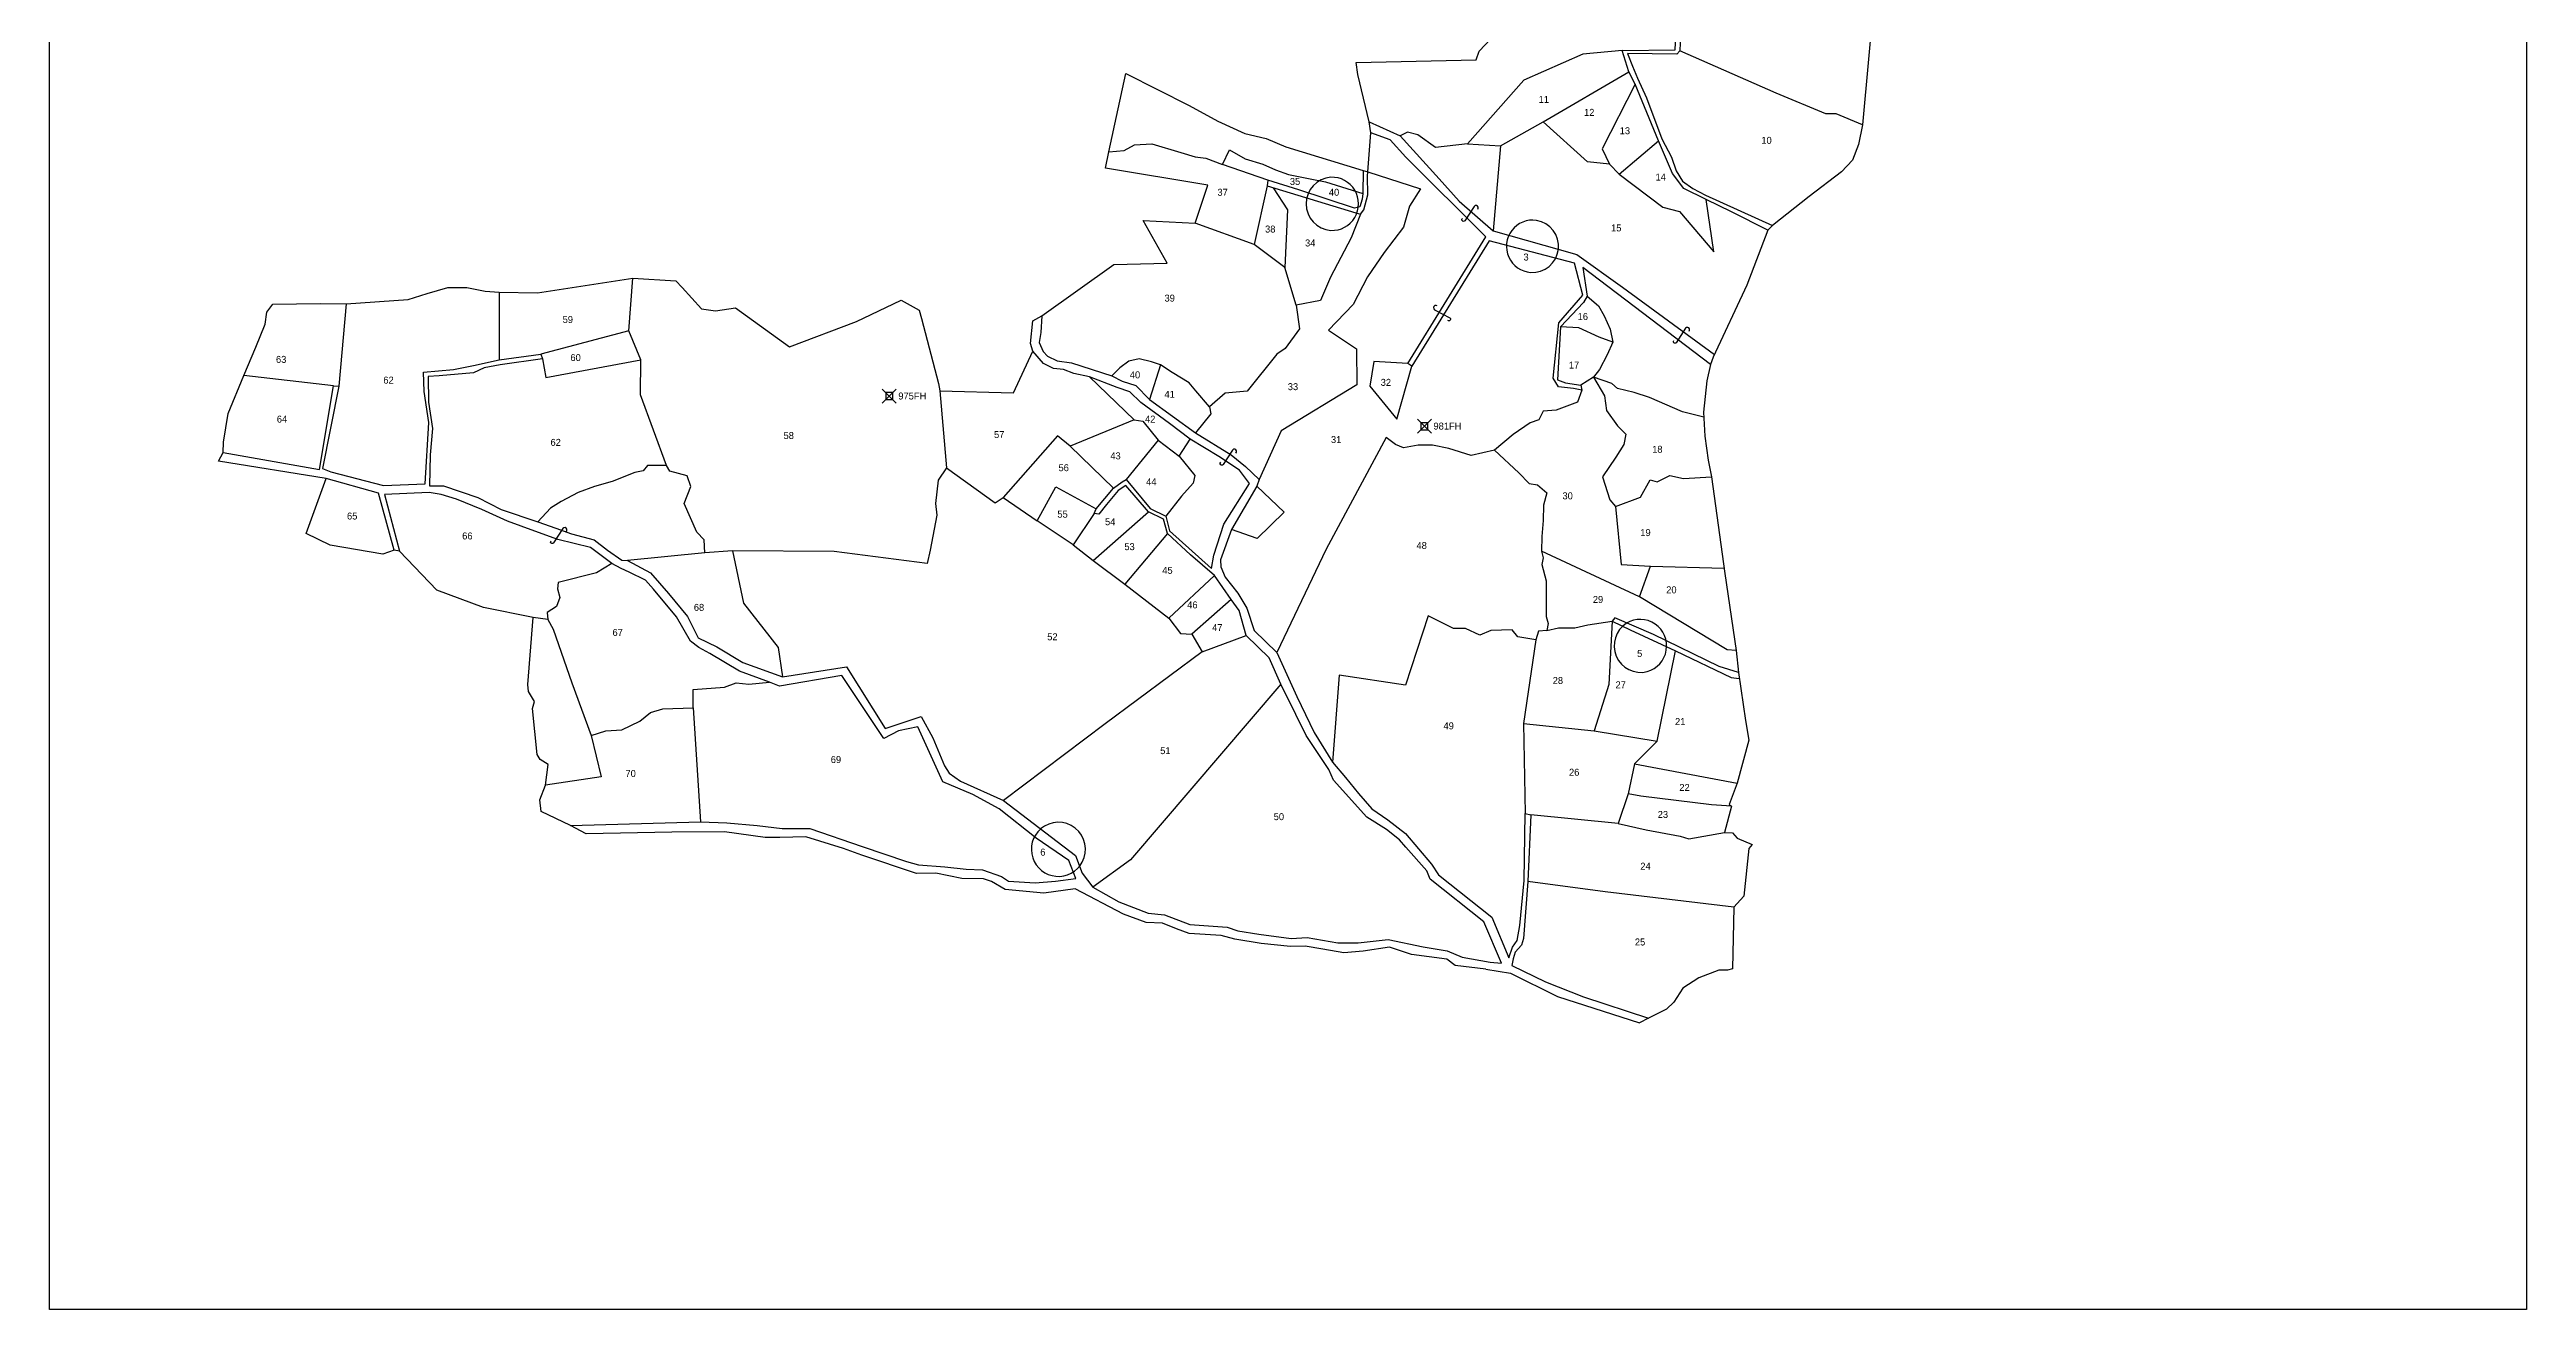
# Model space of a CAD drawing. Extents: x 152052 to 153830, y 178744 to 180526.
# Drawn here: x 152052 to 153830, y 178744 to 179649 of the extents above; entities that cross this region are included whole.
import ezdxf

# ---------------------------------------------------------------- set-up
doc = ezdxf.new("R2010")
doc.units = 0
doc.header["$MEASUREMENT"] = 0
doc.header["$PDMODE"] = 67
doc.header["$PDSIZE"] = 5
for name, color, linetype in [('BORDER-B', 3, 'CONTINUOUS'), ('IMAGE', 7, 'CONTINUOUS'), ('LINK', 4, 'CONTINUOUS'), ('NO', 1, 'CONTINUOUS'), ('PARCEL', 6, 'CONTINUOUS'), ('ROAD', 2, 'CONTINUOUS'), ('TRIG-P', 2, 'CONTINUOUS'), ('TRIG-T', 1, 'CONTINUOUS')]:
    doc.layers.add(name, color=color, linetype=linetype)
picture_1 = doc.add_image_def('image1.tif', size_in_pixel=(8457, 8473))

msp = doc.modelspace()

# ---------------------------------------------------------------- linework, layer by layer
at = {"layer": 'BORDER-B'}
for points in [[(153362.4, 179689.7), (153353.7, 179595.3), (153350.8, 179581.1), (153346.6, 179569.9), (153338.7, 179561.6), (153315.4, 179543.7), (153289, 179523), (153285.7, 179519.6), (153270.7, 179480.1), (153246.6, 179428.5), (153244.5, 179423.1), (153242, 179411.5), (153239.5, 179389), (153240.4, 179371.6), (153242.9, 179354.5), (153245.4, 179342.5), (153254.9, 179273), (153262.9, 179217.7), (153264.6, 179201.9), (153269.6, 179167.4), (153272.1, 179153.3), (153263.8, 179122.5), (153258, 179107.1), (153259.6, 179105.9), (153254.6, 179087.1), (153260.4, 179086.7), (153263.8, 179083), (153274.6, 179078.4), (153272.1, 179075.5), (153268.4, 179041.4), (153261.3, 179033.5), (153260.4, 178989), (153256.7, 178988.2), (153250.5, 178988.2), (153236.3, 178982.7), (153224.7, 178975.3), (153218.3, 178965.1), (153212.9, 178960.1), (153200, 178953.8), (153193.6, 178950.4)], [(153083.3, 178988.8), (153061.2, 178991.5), (153055.2, 178996.1), (153030, 178999.5), (153014.2, 179004.7), (152995.3, 179001.7), (152981.4, 179000.6), (152966.3, 179003.2), (152953.5, 179005.5), (152943, 179005.1), (152921.9, 179007.4), (152903, 179010.4), (152893.2, 179013), (152870.3, 179014.5), (152861.2, 179017.9), (152851.1, 179022), (152839.4, 179022.4), (152823.2, 179028.4), (152788.5, 179046.5), (152765.9, 179043.5), (152738.1, 179046.2), (152728.3, 179051.9), (152722.7, 179053.7), (152707.2, 179054.1), (152688.4, 179057.9), (152674.5, 179057.5), (152635.3, 179070.7), (152622.1, 179075.6), (152595, 179083.9), (152576.5, 179083.5), (152566, 179083.5), (152536.6, 179087.6), (152498.9, 179087.3), (152437.5, 179086.1), (152426.2, 179092.1), (152405, 179102.2), (152404.1, 179110.6), (152408.3, 179121), (152410.1, 179135.9), (152404.4, 179139.4), (152402.1, 179143), (152398.8, 179176), (152400.3, 179181.1), (152396.1, 179188.2), (152395.5, 179193.3), (152399.4, 179241.4), (152363.7, 179248.6), (152330.3, 179261.1), (152303.3, 179289), (152299.6, 179289.8), (152291.3, 179286.8), (152253.5, 179293.4), (152236.3, 179301.7), (152250.8, 179341.3), (152173.5, 179353.8), (152176.7, 179360), (152177, 179367.4), (152180.3, 179388), (152191.6, 179415.3), (152200.2, 179435.6), (152206.9, 179452.1), (152208.1, 179460.7), (152212.5, 179466.4), (152246.5, 179467), (152265.2, 179466.7), (152309.6, 179469.7), (152323.2, 179474.1), (152338.1, 179478.3), (152351.8, 179478.3), (152364.9, 179475.9), (152375, 179475), (152402.4, 179474.7), (152439.9, 179480.4), (152470.8, 179485.1), (152501.8, 179483.3), (152506.3, 179478.3), (152520.2, 179463.1), (152530.3, 179461.6), (152544.6, 179463.7), (152583.3, 179435.7), (152631.5, 179453.9), (152658, 179466.6), (152663.6, 179469.3), (152676.4, 179462.2), (152678.2, 179456.2), (152690.4, 179409.5), (152691.3, 179404.2), (152744.3, 179402.7), (152758, 179432.7), (152756.5, 179438.1), (152758, 179454.4), (152764.5, 179458), (152816.2, 179495), (152854.6, 179495.9), (152837.3, 179526.5), (152874.5, 179524.7), (152883.7, 179551.8), (152810.2, 179564), (152812.6, 179575.9), (152824.8, 179632.1), (152870.4, 179609.2), (152890.9, 179597.9), (152910.2, 179589), (152925.7, 179585.4), (152939.7, 179579.5), (152995.3, 179562.5), (152998.6, 179561.6), (153000.7, 179589.6), (152999.5, 179597.3), (152991.5, 179631.5), (152990.1, 179640.1), (153076.4, 179641.9), (153078.5, 179648.1), (153086.8, 179657.1)], [(153083.3, 178988.8), (153101, 178985.9), (153134.8, 178969.2), (153193.6, 178950.4)]]:
    msp.add_lwpolyline(points, dxfattribs=at)
at = {"layer": 'LINK'}
for points in [[(153077.5, 179534.6, 1.030945), (153075, 179536.7), (153068.3, 179526.4, -1.136714), (153066.5, 179528)], [(153048.4, 179465.2, 1.030945), (153046.5, 179462.5), (153057.4, 179456.7, -1.136714), (153055.9, 179454.8)], [(153229.2, 179447, 1.030945), (153226.7, 179449.1), (153220, 179438.8, -1.136714), (153218.3, 179440.4)], [(152903.9, 179359.5, 1.030945), (152901.4, 179361.7), (152894.7, 179351.3, -1.136714), (152893, 179352.9)], [(152423.2, 179303.2, 1.030945), (152420.7, 179305.4), (152414, 179295, -1.136714), (152412.3, 179296.6)]]:
    msp.add_lwpolyline(points, format="xyb", dxfattribs=at)
at = {"layer": 'PARCEL'}
for points in [[(153181.2, 179648.7), (153153, 179645.9), (153110.6, 179627.2), (153070.2, 179581.7), (153047.2, 179578.9), (153034.5, 179588), (153027, 179590), (153021.7, 179587.3)], [(153353.7, 179595.3), (153334.9, 179603.1), (153327.3, 179603.1), (153291.7, 179618.1), (153222.6, 179648.5)], [(153093.9, 179580.1), (153124.5, 179597.5), (153185.9, 179633.3)], [(153190.4, 179624.5), (153166.9, 179578.1), (153172, 179567), (153156.2, 179568.6), (153124.5, 179597.5)], [(152812.6, 179575.9), (152823.7, 179576.8), (152831.1, 179580.8), (152843.5, 179581.7), (152864.4, 179575.4), (152874.5, 179572.2), (152882.2, 179571.4), (152894.3, 179566.8), (152899.2, 179577.4), (152910.4, 179570.8), (152923.3, 179567.1), (152932.2, 179563), (152941.6, 179559.6), (152956, 179556.7), (152968.1, 179554.4), (152995.1, 179546)], [(153070.2, 179581.7), (153093.9, 179580.1), (153088.5, 179519)], [(153172, 179567), (153179.1, 179559.9), (153207.2, 179583.8)], [(152926.2, 179551.5), (152917, 179509.4), (152874.5, 179524.7)], [(152926.8, 179555.4), (152894.3, 179566.8)], [(152930.7, 179550.1), (152940.8, 179534.3), (152939.1, 179492.7), (152917, 179509.4)], [(152998.6, 179561.6), (153036.5, 179549.3), (153028.5, 179536.8), (153024.3, 179521.8), (153010.2, 179503.5), (152998.3, 179486.1), (152988, 179466.3), (152970.3, 179447.7), (152990.4, 179434.3), (152990.7, 179408.4), (152936.4, 179375.4), (152920.6, 179340.5)], [(153179.1, 179559.9), (153210.4, 179536.1), (153222.3, 179533), (153246.9, 179504.1), (153241.4, 179541.6)], [(152993.3, 179531.1), (152986.7, 179514), (152971.8, 179485.8), (152964.6, 179469.2), (152947.1, 179465.8), (152939.1, 179492.7)], [(152696.1, 179349), (152690.2, 179340), (152688.1, 179323.4), (152689.2, 179314.8), (152684.3, 179289.9), (152682.2, 179280.2), (152615.4, 179288.8), (152542.4, 179289.2), (152522.7, 179287.8), (152522, 179297.1), (152516.8, 179302.7), (152507.8, 179323.4), (152512.6, 179335.5), (152509.9, 179343.1), (152497.4, 179346.6), (152495, 179350.7), (152476.3, 179401.3), (152476.7, 179426.5), (152468, 179447.3), (152470.8, 179485.1)], [(152265.2, 179466.7), (152259.9, 179407.6)], [(152375, 179475), (152374.9, 179426.5)], [(152947.1, 179465.8), (152949.6, 179448.8), (152939.3, 179434.5), (152933.2, 179430.5), (152911.9, 179403.9), (152896.1, 179402.6), (152885, 179392.8), (152885.8, 179387.8), (152874.8, 179374)], [(153156, 179472.3), (153164.1, 179465.3), (153168.3, 179458), (153172.6, 179448.6), (153174.4, 179439.1), (153164.7, 179442.8), (153150, 179449.5), (153137, 179450.2)], [(152468, 179447.3), (152404.9, 179430.5)], [(152406, 179427.1), (152408.5, 179413.7), (152476.7, 179426.5)], [(152849.8, 179423), (152843.3, 179425), (152834.3, 179427.2), (152827, 179425.5), (152820.5, 179420.7), (152814.9, 179415.1)], [(153174.4, 179439.1), (153170.5, 179430), (153165, 179419.6), (153160.7, 179414.1), (153151.6, 179408.3)], [(152256.1, 179407.9), (152191.6, 179415.3)], [(152798.7, 179414.2), (152830.7, 179383.5), (152837, 179382.5), (152848.1, 179368.7), (152863.1, 179357.4), (152871.1, 179369.4)], [(152885, 179392.8), (152875, 179404.1), (152870.4, 179409.9), (152858.1, 179417.4), (152849.8, 179423), (152841.9, 179397.9)], [(153027.4, 179423.8), (153002.8, 179425.3), (153000.1, 179407.6), (153019.3, 179383.8), (153030.1, 179422)], [(153160.7, 179414.1), (153168.6, 179400.7), (153169.9, 179390), (153177.8, 179379), (153183.9, 179373.2), (153182.4, 179365.6), (153176.6, 179356.5), (153167.1, 179342.4), (153172.3, 179326), (153176.3, 179321.1), (153194.3, 179327.8), (153201.3, 179340.3), (153206.2, 179338.8), (153215.3, 179343.4), (153225.1, 179341.2), (153245.4, 179342.5)], [(153239.7, 179385.2), (153224.5, 179389.1), (153200.7, 179399.5), (153189.7, 179403.1), (153177.8, 179405.9), (153173.8, 179409.5), (153160.7, 179414.1)], [(152691.3, 179404.2), (152696.1, 179349), (152731, 179323.8), (152736.8, 179327.5)], [(153152.2, 179404.6), (153149.1, 179396.1), (153133.9, 179390.3), (153124.4, 179389.7), (153121.4, 179383.3), (153115.2, 179381.2), (153103, 179372.9), (153089.6, 179361.7), (153072.8, 179357.7), (153056.7, 179362.9), (153045.1, 179365.3), (153034.7, 179365.3), (153024.3, 179363.2), (153018.5, 179365.6), (153011.8, 179370.8), (152968.7, 179290.4), (152933.2, 179216.4)], [(152830.7, 179383.5), (152784.8, 179364.4), (152816, 179334.2)], [(152784.8, 179364.4), (152775.7, 179371.9), (152736.8, 179327.5), (152761.1, 179310.9), (152774.7, 179335.3), (152803.5, 179319.5)], [(152848.1, 179368.7), (152825, 179340.5)], [(152863.1, 179357.4), (152874.4, 179343.5), (152873.2, 179337.8), (152864.9, 179328.5), (152853.6, 179314.3)], [(153089.6, 179361.7), (153107, 179345.3), (153114.3, 179337.6), (153120.4, 179336.7), (153127.1, 179330.9), (153124.7, 179322.1), (153124.4, 179311.1), (153123.5, 179299.5), (153123.2, 179289.1), (153124.4, 179284.3), (153123.5, 179279.4), (153126.5, 179267.8), (153126.5, 179242.2), (153128, 179237), (153127.1, 179232.1), (153135.4, 179233.9), (153147.3, 179233.9), (153156.4, 179236.1), (153173.9, 179238.7)], [(152495, 179350.7), (152481.4, 179350.6), (152478.3, 179346.8), (152472.4, 179345.5), (152456.1, 179339.2), (152443.3, 179335.4), (152431.6, 179331.3), (152419.5, 179324.7), (152411.8, 179319.9), (152402.7, 179310.1)], [(152919, 179335.8), (152938.5, 179317), (152919.2, 179298.1), (152900.6, 179304.7)], [(153176.3, 179321.1), (153180.5, 179279.4), (153201.6, 179278.2), (153254.4, 179276.8)], [(152802.2, 179316.1), (152787, 179293.6), (152761.1, 179310.9)], [(152787, 179293.6), (152801.3, 179282.3), (152841.1, 179317.2)], [(152854.8, 179301.8), (152824.2, 179265.4)], [(152522.7, 179287.8), (152467.1, 179282.4)], [(152542.4, 179289.2), (152550.4, 179251.8), (152575.2, 179220), (152578.3, 179198.7)], [(153193.6, 179256.2), (153123.2, 179289.1)], [(152455.8, 179280.3), (152444.7, 179273.5), (152417.4, 179266.6), (152416.7, 179262.1), (152418.4, 179255.9), (152416, 179249.3), (152409.4, 179245.1), (152409.8, 179239.9), (152399.4, 179241.4)], [(152801.3, 179282.3), (152824.2, 179265.4), (152855.6, 179241), (152864.2, 179230), (152872.2, 179229.5), (152879.7, 179216.7), (152911.2, 179228.5)], [(152888.4, 179271.7), (152855.6, 179241)], [(153262.9, 179217.7), (153256.5, 179218.1), (153193.6, 179256.2), (153201.6, 179278.2)], [(152900.5, 179254.4), (152872.2, 179229.5)], [(152409.8, 179239.9), (152413.6, 179233), (152427.1, 179194.6), (152440.9, 179156.6), (152451.6, 179160), (152463.1, 179160.7), (152475.9, 179166.9), (152483.5, 179173.2), (152492.5, 179175.9), (152514.3, 179176.6), (152514.3, 179189.8), (152536.8, 179191.5), (152545.1, 179194.6), (152554.1, 179193.6), (152569, 179195)], [(153127.1, 179232.1), (153121, 179231.7), (153119.2, 179225.4), (153106.3, 179227.5), (153102.1, 179232.5), (153086.9, 179232), (153079, 179228.8), (153068.8, 179233.5), (153060.1, 179233.5), (153042, 179242.7), (153025.5, 179192.9), (152978, 179200), (152973.3, 179137.6)], [(153173.9, 179238.7), (153171.7, 179193.4), (153161, 179160.1), (153206.2, 179152.5), (153219.4, 179217.5)], [(152879.7, 179216.7), (152810, 179165), (152737, 179110)], [(153119.2, 179225.4), (153110.4, 179165.3), (153111.5, 179100.7)], [(152514.3, 179176.6), (152519.4, 179094.8)], [(152936, 179193.6), (152828.2, 179067.5), (152801.2, 179047.8)], [(153110.4, 179165.3), (153161, 179160.1)], [(152440.9, 179156.6), (152448.2, 179126.9), (152408.3, 179121)], [(153206.2, 179152.5), (153190.1, 179136.4), (153185.4, 179114.7), (153178.3, 179093.4), (153115.6, 179099.8)], [(153190.1, 179136.4), (153263.8, 179122.5)], [(153259.6, 179105.9), (153245.2, 179106.8), (153194.6, 179113.1), (153185.4, 179114.7)], [(153178.3, 179093.4), (153198.5, 179089), (153222.9, 179084.5), (153229, 179082.4), (153254.6, 179087.1)], [(153261.3, 179033.5), (153168.9, 179044.4), (153113.5, 179051.9)]]:
    msp.add_lwpolyline(points, dxfattribs=at)
for centre, radius, start, end in [((152973.4, 179538.5), 19.1, 94.0361, 265.9639), ((152972.8, 179538.5), 19.1, 267.6654, 92.3346), ((153116.9, 179508), 18.8, 81.5635, 265.6163), ((153116.7, 179508), 18.8, 266.1459, 81.0338), ((153194.6, 179221.2), 19.2, 122.4141, 283.7122), ((153194, 179221), 19.1, 285.5741, 120.5521), ((152776.4, 179074.9), 19.4, 131.0759, 331.836), ((152776.4, 179075), 19.4, 331.755, 131.1569)]:
    msp.add_arc(centre, radius, start, end, dxfattribs=at)
at = {"layer": 'ROAD'}
for points in [[(153285.7, 179519.6), (153259.7, 179532.7), (153241.4, 179541.6), (153225.5, 179549.5), (153217.2, 179560.2), (153207.2, 179583.8), (153190.4, 179624.5), (153185.9, 179633.3), (153181.2, 179648.7), (153219.3, 179649), (153221.1, 179690)], [(153224.3, 179688.9), (153222.6, 179648.5), (153220.5, 179646.1), (153185.1, 179646.4), (153188.6, 179637.3), (153192.2, 179628.7), (153198.7, 179614.6), (153209.6, 179585.2), (153216.6, 179572), (153219.9, 179562.2), (153224.6, 179554.9), (153232, 179549.5), (153241.1, 179544.8), (153289, 179523)], [(152999.5, 179597.3), (153021.7, 179587.3), (153049.9, 179556.5), (153064.2, 179540.4), (153088.5, 179519), (153148.7, 179502.2), (153181.3, 179478.6), (153247.4, 179430.2)], [(153244.5, 179423.1), (153152.9, 179492.8), (153156, 179472.3), (153153.5, 179467.6), (153137, 179450.2), (153134.8, 179412), (153140.4, 179409.9), (153151.6, 179408.3), (153152.2, 179404.6), (153146.3, 179405.8), (153135.5, 179407.1), (153131.7, 179413.3), (153135.8, 179453), (153152.9, 179472.9), (153147, 179495.9), (153085.8, 179512), (153030.1, 179422), (153027.4, 179423.8), (153083.3, 179514.8), (153025.8, 179571.9), (153014.5, 179584.5), (153000.7, 179589.6)], [(152995.3, 179562.5), (152995.1, 179546), (152994.6, 179541.8), (152992.8, 179536.3), (152988.9, 179535.5), (152949, 179548.6), (152926.8, 179555.4), (152926.2, 179551.5), (152989.9, 179532.1), (152993.3, 179531.1), (152995.7, 179534.2), (152998.6, 179544.9), (152998.3, 179558.3), (152998.6, 179561.6)], [(152764.5, 179458), (152763.8, 179446), (152762.7, 179438.9), (152765.6, 179432.4), (152768.5, 179429), (152775.5, 179425.7), (152785.8, 179424.3), (152814.9, 179415.1), (152822.2, 179411.1), (152831.9, 179408), (152841.9, 179397.9), (152874.8, 179374), (152900.4, 179358.3), (152910.7, 179349.9), (152920.6, 179340.5), (152919, 179335.8), (152900.6, 179304.7), (152892.8, 179282.8), (152893, 179277.9), (152896.2, 179270.5), (152905.3, 179258.8), (152911.6, 179248.1), (152916.9, 179232), (152933.2, 179216.4), (152947.6, 179184.8), (152960.1, 179158.9), (152973.3, 179137.6), (152982.5, 179126.6), (152991.9, 179115), (153001.5, 179104), (153012.9, 179096), (153025.6, 179086.2), (153044.2, 179064.2), (153049.3, 179056.6), (153087.6, 179026.2), (153099.7, 178996.9), (153102.4, 179004.7), (153105.7, 179009.4), (153107.7, 179020.2), (153110.9, 179052.6), (153111.5, 179100.7), (153115.6, 179099.8), (153113.5, 179051.9), (153110.4, 179010.8), (153108.8, 179006.1), (153104.4, 179001.1), (153102.8, 178996.2), (153101.9, 178991.5), (153126.1, 178979.7), (153153.4, 178969.1), (153200, 178953.8)], [(152176.7, 179360), (152245.9, 179347.8), (152256.1, 179407.9), (152259.9, 179407.6), (152248, 179348.4), (152254.2, 179346), (152291.8, 179336.2), (152321.8, 179337.5), (152324.5, 179381.5), (152321, 179403.8), (152320.7, 179417.7), (152342.1, 179419.6), (152356.6, 179422.4), (152374.9, 179426.5), (152404.9, 179430.5), (152406, 179427.1), (152375.6, 179422.9), (152364.2, 179420.7), (152356.6, 179417.1), (152331.9, 179415.1), (152323.9, 179414.6), (152324.3, 179396), (152327, 179377.2), (152325.5, 179358.2), (152324.8, 179336.1), (152334.9, 179335.9), (152359.5, 179327.6), (152376.3, 179318.9), (152402.7, 179310.1), (152415.7, 179305.6), (152426.9, 179301.4), (152443.2, 179297.1), (152452.8, 179289.8), (152463.1, 179282.6), (152467.1, 179282.4), (152483.5, 179273.4), (152496.4, 179258.7), (152510.1, 179242.1), (152517.9, 179226.9), (152531.3, 179220.4), (152549.9, 179209), (152578.3, 179198.7), (152624.4, 179206.1), (152652, 179161.8), (152677.9, 179170.3), (152686.2, 179154.9), (152694.7, 179135), (152697.9, 179129.6), (152706.1, 179123.8), (152737, 179110), (152788.7, 179070.4), (152793.4, 179057.8), (152801.2, 179047.8), (152819.8, 179037.2), (152840.8, 179029.2), (152852.7, 179027.9), (152870.8, 179020.9), (152897.7, 179019.1), (152905.3, 179016.4), (152920.3, 179013.9), (152943.6, 179011), (152955, 179011.7), (152977.1, 179007.9), (152991.7, 179007.7), (153013.2, 179010.1), (153038.2, 179004.8), (153055.5, 179002.1), (153066.2, 178997.6), (153086.4, 178993.8), (153094.6, 178993.3), (153081.9, 179022.9), (153043.4, 179053.5), (153040.9, 179059.6), (153025.9, 179076.6), (153021.4, 179081.7), (153012, 179089.1), (152997.9, 179098.1), (152974, 179124.7), (152970.6, 179132.3), (152954.4, 179156.7), (152947, 179171.7), (152936, 179193.6), (152927.8, 179212.4), (152911.2, 179228.5), (152906.3, 179246.4), (152900.5, 179254.4), (152888.4, 179271.7), (152871.3, 179286.4), (152854.8, 179301.8), (152851.8, 179312.1), (152841.1, 179317.2), (152824.8, 179336.3), (152819.4, 179332.7), (152810.9, 179322.6), (152805.5, 179315.7), (152802.2, 179316.1), (152803.5, 179319.5), (152816, 179334.2), (152822.3, 179338.9), (152825, 179340.5), (152842.2, 179319.7), (152853.6, 179314.3), (152856.1, 179303.6), (152886.3, 179276.5), (152887.9, 179286.1), (152895.3, 179308.5), (152913.6, 179337.6), (152906.5, 179347.2), (152891.5, 179357.1), (152871.1, 179369.4), (152856.3, 179380.8), (152835.7, 179395.8), (152827.7, 179403.4), (152818.5, 179406.5), (152798.7, 179414.2), (152787.5, 179416.7), (152780.2, 179419.6), (152772.8, 179420.3), (152765.8, 179423.9), (152758, 179432.7)], [(152299.6, 179289.8), (152288.3, 179330.8), (152250.8, 179341.3)], [(152426.2, 179092.1), (152519.4, 179094.8), (152538.4, 179094), (152560.2, 179092), (152578.1, 179090), (152597.9, 179090), (152635.6, 179076.9), (152667.3, 179066.2), (152676, 179063.8), (152695, 179062.3), (152710.1, 179060.7), (152722, 179060.3), (152735.5, 179055.5), (152740.6, 179052), (152759.7, 179050.8), (152774.3, 179052), (152789, 179053.9), (152783.8, 179067), (152760.5, 179082.9), (152733.9, 179103.9), (152714.9, 179114.2), (152693.5, 179123.3), (152675.6, 179162.9), (152661.7, 179160.1), (152651, 179154.6), (152620.9, 179199.8), (152576.1, 179192.2), (152569, 179195), (152547.4, 179202.8), (152526.2, 179215.6), (152518.4, 179220), (152512.4, 179224.4), (152502.3, 179241.9), (152485.8, 179261.8), (152480, 179268.2), (152468.2, 179273.9), (152462.5, 179276.6), (152455.8, 179280.3), (152440.6, 179291.7), (152417, 179297.5), (152400.5, 179303.5), (152380.9, 179310.6), (152362.4, 179319), (152344.2, 179326.4), (152333.4, 179329.8), (152324.7, 179331.1), (152292.7, 179329.8), (152303.3, 179289)], [(153264.6, 179201.9), (153250.9, 179206.3), (153203.7, 179229.2), (153175.9, 179241.1), (153173.9, 179238.7), (153187, 179232.6), (153219.4, 179217.5), (153259.4, 179198.4), (153265.2, 179197.5)]]:
    msp.add_lwpolyline(points, dxfattribs=at)
at = {"layer": 'TRIG-P'}
for p in [(152655, 179400.4), (153039.2, 179378.8)]:
    msp.add_point(p, dxfattribs=at)

# ---------------------------------------------------------------- texts
at = {"layer": 'NO'}
for s, p in [('11', (153121.2, 179611)), ('12', (153153.8, 179601.7)), ('13', (153179.4, 179588.5)), ('10', (153281.1, 179581.6)), ('35', (152942.6, 179552.1)), ('14', (153205.1, 179555.2)), ('37', (152890.6, 179544.3)), ('40', (152970.6, 179544.3)), ('38', (152924.8, 179517.9)), ('15', (153173.2, 179518.7)), ('34', (152953.5, 179507.9)), ('3', (153110.3, 179497.8)), ('39', (152852.6, 179468.3)), ('59', (152420.5, 179452.9)), ('16', (153149.2, 179455.1)), ('63', (152214.7, 179424.3)), ('60', (152426.1, 179425.6)), ('62', (152291.8, 179409.4)), ('40', (152827.7, 179413.2)), ('33', (152941.1, 179404.7)), ('32', (153007.8, 179407.8)), ('17', (153142.9, 179420.2)), ('41', (152852.6, 179399.2)), ('64', (152215.3, 179381.4)), ('58', (152579.1, 179369.6)), ('57', (152730.2, 179370.3)), ('42', (152838.6, 179381.4)), ('62', (152411.8, 179364.7)), ('43', (152813.7, 179355)), ('31', (152972.1, 179366.7)), ('18', (153202.7, 179359.7)), ('56', (152776.5, 179346.5)), ('44', (152839.4, 179336.4)), ('30', (153138.3, 179326.3)), ('65', (152265.7, 179311.8)), ('66', (152348.4, 179297.5)), ('55', (152775.7, 179313.1)), ('54', (152809.9, 179307.7)), ('19', (153194.2, 179299.9)), ('53', (152823.8, 179289.8)), ('48', (153033.5, 179290.6)), ('45', (152851, 179272.8)), ('68', (152514.7, 179246.2)), ('46', (152868.9, 179248)), ('29', (153160.1, 179251.9)), ('20', (153212.8, 179258.8)), ('67', (152456.3, 179228.2)), ('52', (152768.4, 179225.1)), ('47', (152886.8, 179231.7)), ('5', (153191.9, 179213.1)), ('28', (153131.3, 179193.7)), ('27', (153176.4, 179190.6)), ('49', (153052.9, 179161.1)), ('21', (153219.1, 179164.2)), ('69', (152613, 179136.9)), ('51', (152849.5, 179143.3)), ('70', (152465.6, 179126.9)), ('26', (153143, 179127.8)), ('22', (153222.2, 179116.9)), ('50', (152931, 179095.9)), ('23', (153206.7, 179097.5)), ('6', (152763.4, 179070.4)), ('24', (153194.2, 179060.3)), ('25', (153190.3, 179005.9))]:
    msp.add_text(s, height=5, dxfattribs=at).set_placement(p)
at = {"layer": 'TRIG-T'}
for s, p in [('975FH', (152661.5, 179398)), ('981FH', (153045.7, 179376.4))]:
    msp.add_text(s, height=5, dxfattribs=at).set_placement(p)

# ---------------------------------------------------------------- pictures from other files: only their frames are drawn
at = {"layer": 'IMAGE'}
image = msp.add_image(picture_1, insert=(152052.1, 178744.5), size_in_units=(1778.3, 1781.6), dxfattribs=at)
image.dxf.flags = 15

doc.saveas('drawing.dxf')
